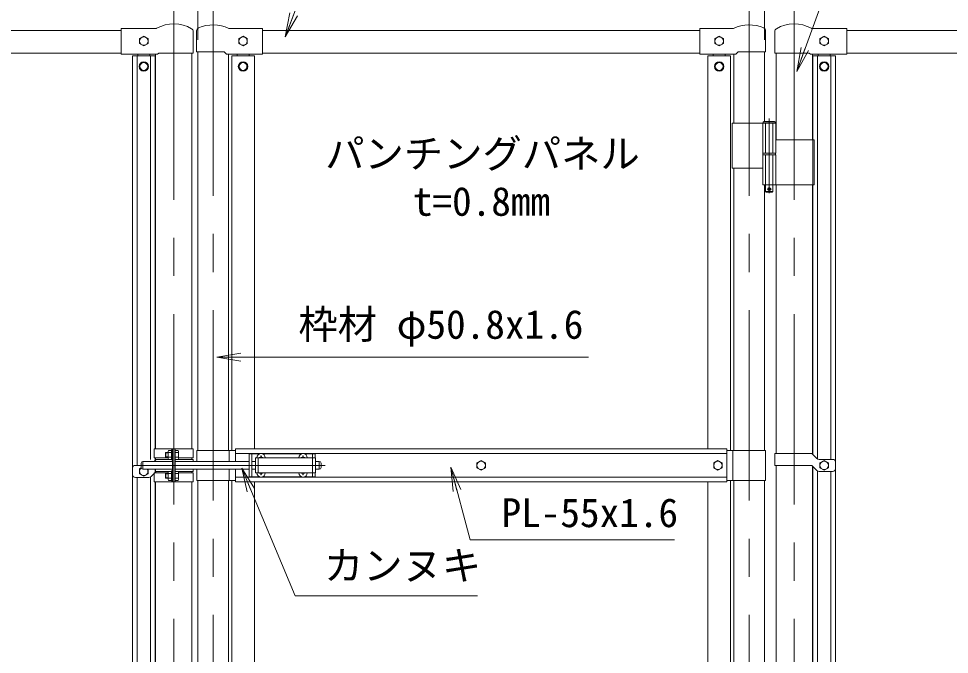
# Model space of a CAD drawing. Units: millimetres at full size; details may follow other scales. Extents: x -4200 to 4200, y -2970 to 2970.
# Drawn here: x -2878 to -1325, y -79 to 981 of the extents above; entities that cross this region are included whole.
import ezdxf
from ezdxf.enums import TextEntityAlignment as Align

# ---------------------------------------------------------------- set-up
doc = ezdxf.new("R2010")
doc.units = ezdxf.units.MM
doc.header["$LTSCALE"] = 10
doc.linetypes.add('DASHED', pattern=[7.5, 6, -1.5])
doc.linetypes.add('USER1', pattern=[50.8, 31.75, -6.35, 6.35, -6.35])
for name, color, linetype, lineweight in [('0-1_D-STR-TXT', 7, 'Continuous', 13), ('0-2_D-STR1', 1, 'Continuous', 18), ('0-3_D-BMK', 2, 'USER1', 13), ('0-4_D-STR3', 3, 'Continuous', 13), ('0-8_D-STR-DIM', 7, 'Continuous', 13), ('0-9_0', 7, 'Continuous', 18)]:
    doc.layers.add(name, color=color, linetype=linetype, lineweight=lineweight)
doc.styles.add('ＭＳ ゴシック', font='')
doc.styles.get('ＭＳ ゴシック').set_extended_font_data('MS Gothic')

# ---------------------------------------------------------------- blocks, each defined once
blk = doc.blocks.new('_Open')
at = {"layer": '0-9_0'}
blk.add_line((-10, 1.667), (0, 0), dxfattribs=at)
blk.add_lwpolyline([(-10, -1.667), (0, 0), (-10, 0)], dxfattribs=at)

msp = doc.modelspace()

# ---------------------------------------------------------------- linework, layer by layer
at = {"layer": '0-1_D-STR-TXT'}
for points in [[(-1809.07, 1098.46), (-2377.76, 1098.46), (-2432.32, 952.8)], [(-972.15, 1098.46), (-1505.3, 1098.46), (-1579.22, 894.8)], [(-1927.41, 416.81), (-2348.24, 416.81), (-2545.39, 416.81)], [(-2112.46, 18.89), (-2416.43, 18.89), (-2504.98, 229.99)], [(-1783.49, 112.2), (-2124.77, 112.2), (-2156.47, 231.26)]]:
    msp.add_lwpolyline(points, dxfattribs=at)
at = {"layer": '0-2_D-STR1'}
for p, q in [((-3119.05, 961.37), (-2706.55, 961.37)), ((-2470.9, 961.37), (-1741.7, 961.37)), ((-1084.05, 961.37), (-1496.55, 961.37)), ((-3119.05, 923.37), (-2706.55, 923.37)), ((-2649.3, 921.77), (-2649.3, 263.87)), ((-2588.8, 923.77), (-2588.8, 263.87)), ((-2578.8, 925.77), (-2578.8, 261.37)), ((-2528, 921.77), (-2528, 261.37)), ((-2470.9, 923.37), (-1741.7, 923.37)), ((-1684.6, 921.77), (-1684.6, 806.87)), ((-1633.8, 925.77), (-1633.8, 809.87)), ((-1614.3, 923.77), (-1614.3, 778.87)), ((-1553.8, 921.77), (-1553.8, 778.87)), ((-1084.05, 923.37), (-1496.55, 923.37)), ((-1684.6, 731.87), (-1684.6, 261.37)), ((-1633.8, 703.87), (-1633.8, 261.37)), ((-1614.3, 703.87), (-1614.3, 256.37)), ((-1553.8, 703.87), (-1553.8, 255.46)), ((-2649.3, 248.87), (-2649.3, 245.46)), ((-2588.8, 248.87), (-2588.8, 246.37)), ((-1614.3, 236.37), (-1614.3, -287.13)), ((-1553.8, 235.46), (-1553.8, -287.13)), ((-2649.3, 229.87), (-2649.3, 225.46)), ((-2588.8, 226.37), (-2588.8, 223.87)), ((-2649.3, 208.87), (-2649.3, -447.23)), ((-2588.8, 208.87), (-2588.8, -447.23)), ((-2578.8, 211.37), (-2578.8, -453.03)), ((-2528, 211.37), (-2528, -449.03)), ((-1684.6, 211.37), (-1684.6, -259.13)), ((-1633.8, 211.37), (-1633.8, -256.13))]:
    msp.add_line(p, q, dxfattribs=at)
at = {"layer": '0-3_D-BMK'}
for p, q in [((-2619.05, 996.61), (-2619.05, -799.21)), ((-2553.4, 1003.1), (-2553.4, -535.29)), ((-1659.2, 1003.1), (-1659.2, -535.29)), ((-1584.05, 996.61), (-1584.05, -799.21)), ((-1625.78, 814.79), (-1625.78, 689.9)), ((-1629.4, 696.87), (-1622.15, 696.87)), ((-2684.09, 236.37), (-2364.09, 236.37))]:
    msp.add_line(p, q, dxfattribs=at)
at = {"layer": '0-4_D-STR3'}
for p, q in [((-2706.55, 964.77), (-2706.55, 921.77)), ((-2648.5, 964.77), (-2706.55, 964.77)), ((-2527.24, 964.77), (-2470.9, 964.77)), ((-2470.9, 964.77), (-2470.9, 921.77)), ((-1741.7, 964.77), (-1741.7, 921.77)), ((-1685.35, 964.77), (-1741.7, 964.77)), ((-1554.59, 964.77), (-1496.55, 964.77)), ((-1496.55, 964.77), (-1496.55, 921.77)), ((-2586.7, 959.99), (-2586.7, 923.77)), ((-2580.9, 960.95), (-2580.9, 925.77)), ((-1631.7, 960.95), (-1631.7, 925.77)), ((-1616.4, 959.99), (-1616.4, 923.77)), ((-2646.19, 921.77), (-2706.55, 921.77)), ((-2650.05, 918.87), (-2688.05, 918.87)), ((-2688.05, 918.87), (-2688.05, -446.13)), ((-2680.05, 918.87), (-2680.05, 236.37)), ((-2679.05, 921.77), (-2679.05, 918.87)), ((-2659.05, 921.77), (-2659.05, 918.87)), ((-2658.05, 918.87), (-2658.05, 246.37)), ((-2650.05, 918.87), (-2650.05, 263.87)), ((-2644.19, 923.77), (-2646.19, 921.77)), ((-2586.7, 923.77), (-2644.19, 923.77)), ((-2580.9, 925.77), (-2534.9, 925.77)), ((-2534.9, 925.77), (-2530.9, 921.77)), ((-2530.9, 921.77), (-2470.9, 921.77)), ((-2484.4, 918.87), (-2522.4, 918.87)), ((-2522.4, 918.87), (-2522.4, 261.37)), ((-2513.4, 921.77), (-2513.4, 918.87)), ((-2493.4, 921.77), (-2493.4, 918.87)), ((-2484.4, 918.87), (-2484.4, 263.87)), ((-1681.69, 921.77), (-1741.7, 921.77)), ((-1690.2, 918.87), (-1728.2, 918.87)), ((-1728.2, 918.87), (-1728.2, 263.87)), ((-1719.2, 921.77), (-1719.2, 918.87)), ((-1699.2, 921.77), (-1699.2, 918.87)), ((-1690.2, 918.87), (-1690.2, 261.37)), ((-1677.69, 925.77), (-1681.69, 921.77)), ((-1631.7, 925.77), (-1677.69, 925.77)), ((-1616.4, 923.77), (-1558.9, 923.77)), ((-1558.9, 923.77), (-1556.9, 921.77)), ((-1556.9, 921.77), (-1496.55, 921.77)), ((-1515.05, 918.87), (-1553.05, 918.87)), ((-1553.05, 918.87), (-1553.05, 254.71)), ((-1545.05, 918.87), (-1545.05, 246.99)), ((-1544.05, 921.77), (-1544.05, 918.87)), ((-1524.05, 921.77), (-1524.05, 918.87)), ((-1523.05, 918.87), (-1523.05, 246.37)), ((-1515.05, 918.87), (-1515.05, -446.13)), ((-1615.78, 808.87), (-1635.78, 808.87)), ((-1634.78, 809.87), (-1616.78, 809.87)), ((-1615.78, 808.87), (-1616.78, 809.87)), ((-1615.78, 808.87), (-1615.78, 806.87)), ((-1687.75, 806.87), (-1687.75, 731.87)), ((-1687.75, 806.87), (-1614.98, 806.87)), ((-1636.58, 806.87), (-1636.58, 756.87)), ((-1614.98, 806.87), (-1614.98, 756.87)), ((-1614.98, 778.87), (-1550.75, 778.87)), ((-1550.75, 778.87), (-1550.75, 703.87)), ((-1636.58, 756.87), (-1614.98, 756.87)), ((-1636.58, 753.87), (-1614.98, 753.87)), ((-1636.58, 753.87), (-1636.58, 703.87)), ((-1636.28, 756.87), (-1636.28, 753.87)), ((-1636.28, 753.87), (-1615.28, 753.87)), ((-1615.28, 756.87), (-1615.28, 753.87)), ((-1614.98, 753.87), (-1614.98, 703.87)), ((-1687.75, 731.87), (-1636.8, 731.87)), ((-1636.58, 703.87), (-1550.75, 703.87)), ((-1631.78, 703.87), (-1631.78, 692.87)), ((-1630.78, 691.87), (-1631.78, 692.87)), ((-1630.78, 691.87), (-1620.78, 691.87)), ((-1620.78, 691.87), (-1619.78, 692.87)), ((-2651.6, 263.87), (-2586.5, 263.87)), ((-2651.6, 263.87), (-2651.6, 248.87)), ((-2651.6, 248.87), (-2628.45, 248.87)), ((-2650.05, 248.87), (-2650.05, 242.87)), ((-2632.75, 257.19), (-2632.07, 257.87)), ((-2632.75, 257.19), (-2632.75, 250.54)), ((-2628.45, 257.19), (-2632.75, 257.19)), ((-2632.75, 250.54), (-2632.07, 249.87)), ((-2628.45, 250.54), (-2632.75, 250.54)), ((-2628.45, 257.87), (-2632.07, 257.87)), ((-2632.07, 257.87), (-2632.07, 249.87)), ((-2628.45, 249.87), (-2632.07, 249.87)), ((-2628.45, 259.69), (-2628.45, 248.09)), ((-2622.95, 261.37), (-2627.85, 261.37)), ((-2622.95, 257.87), (-2627.85, 257.87)), ((-2622.95, 249.87), (-2627.85, 249.87)), ((-2621.35, 262.37), (-2622.95, 262.37)), ((-2622.95, 262.37), (-2622.95, 245.37)), ((-2621.35, 263.87), (-2621.35, 208.87)), ((-2619.05, 263.87), (-2619.05, 208.87)), ((-2616.75, 263.87), (-2616.75, 208.87)), ((-2616.75, 262.77), (-2616.75, 244.97)), ((-2616.75, 261.37), (-2611.85, 261.37)), ((-2616.75, 257.87), (-2611.85, 257.87)), ((-2616.75, 249.87), (-2611.85, 249.87)), ((-2611.25, 259.69), (-2611.25, 248.09)), ((-2611.25, 248.87), (-2586.5, 248.87)), ((-2586.5, 263.87), (-2586.5, 248.87)), ((-2580.4, 261.37), (-2580.4, 242.87)), ((-2580.4, 261.37), (-2516.3, 261.37)), ((-2526.4, 261.37), (-2526.4, 242.87)), ((-2516.3, 263.87), (-1696.3, 263.87)), ((-2516.3, 242.87), (-2516.3, 263.87)), ((-2516.3, 255.87), (-1696.3, 255.87)), ((-2493.4, 255.37), (-2493.4, 217.37)), ((-2493.4, 255.37), (-2475.99, 255.37)), ((-2488.9, 255.37), (-2488.9, 217.37)), ((-2482.9, 248.87), (-2482.9, 223.87)), ((-2482.9, 248.87), (-2382.9, 248.87)), ((-2475.25, 249.29), (-2476.55, 249.26)), ((-2476.55, 249.26), (-2476.55, 248.87)), ((-2473.79, 252.02), (-2473.81, 250.72)), ((-2473.79, 252.02), (-2473, 252.02)), ((-2473, 252.02), (-2472.98, 250.72)), ((-2470.8, 255.37), (-2405.99, 255.37)), ((-2405.25, 249.29), (-2406.55, 249.26)), ((-2406.55, 249.26), (-2406.55, 248.87)), ((-2403.79, 252.02), (-2403.81, 250.72)), ((-2403.79, 252.02), (-2403, 252.02)), ((-2403, 252.02), (-2402.98, 250.72)), ((-2401.54, 249.29), (-2400.25, 249.26)), ((-2400.8, 255.37), (-2383.4, 255.37)), ((-2400.25, 249.26), (-2400.25, 248.87)), ((-2387.9, 255.37), (-2387.9, 248.87)), ((-2383.4, 255.37), (-2383.4, 248.87)), ((-2382.9, 248.87), (-2382.9, 223.87)), ((-1696.3, 208.87), (-1696.3, 263.87)), ((-1632.2, 261.37), (-1696.3, 261.37)), ((-1686.2, 261.37), (-1686.2, 211.37)), ((-1632.2, 261.37), (-1632.2, 211.37)), ((-1616.65, 256.37), (-1555.53, 256.37)), ((-1616.65, 236.37), (-1616.65, 256.37)), ((-1554.12, 255.78), (-1546.17, 247.83)), ((-2673.4, 236.37), (-2683.05, 236.37)), ((-2673.4, 239.87), (-2673.4, 232.87)), ((-2670.4, 242.87), (-2621.35, 242.87)), ((-2670.4, 242.87), (-2670.4, 229.87)), ((-2648.97, 245.78), (-2651.89, 242.87)), ((-2622.95, 246.37), (-2647.56, 246.37)), ((-2622.95, 246.37), (-2627.85, 246.37)), ((-2621.35, 245.37), (-2622.95, 245.37)), ((-2616.75, 246.37), (-2611.85, 246.37)), ((-2586.45, 246.37), (-2616.75, 246.37)), ((-2616.75, 242.87), (-2493.4, 242.87)), ((-2586.45, 242.87), (-2586.45, 246.37)), ((-2488.9, 242.87), (-2482.9, 242.87)), ((-2382.9, 242.87), (-2376.4, 242.87)), ((-2376.4, 242.87), (-2376.4, 229.87)), ((-2373.4, 239.87), (-2373.4, 232.87)), ((-1616.65, 236.37), (-1555.53, 236.37)), ((-1554.12, 235.78), (-1546.17, 227.83)), ((-1553.05, 234.71), (-1553.05, -446.13)), ((-1542.63, 246.37), (-1520.05, 246.37)), ((-1515.05, 241.37), (-1515.05, 231.37)), ((-2688.05, 231.37), (-2688.05, 221.37)), ((-2670.4, 229.87), (-2621.35, 229.87)), ((-2648.97, 225.78), (-2656.92, 217.83)), ((-2651.6, 223.87), (-2628.45, 223.87)), ((-2651.6, 208.87), (-2651.6, 223.87)), ((-2650.05, 229.87), (-2650.05, 224.71)), ((-2622.95, 226.37), (-2647.56, 226.37)), ((-2632.75, 222.19), (-2632.07, 222.87)), ((-2628.45, 222.19), (-2632.75, 222.19)), ((-2632.75, 215.54), (-2632.75, 222.19)), ((-2632.07, 214.87), (-2632.07, 222.87)), ((-2628.45, 222.87), (-2632.07, 222.87)), ((-2628.45, 213.05), (-2628.45, 224.65)), ((-2622.95, 226.37), (-2627.85, 226.37)), ((-2622.95, 222.87), (-2627.85, 222.87)), ((-2622.95, 210.37), (-2622.95, 227.37)), ((-2621.35, 227.37), (-2622.95, 227.37)), ((-2616.75, 229.87), (-2493.4, 229.87)), ((-2616.75, 226.37), (-2611.85, 226.37)), ((-2616.75, 222.87), (-2611.85, 222.87)), ((-2586.45, 226.37), (-2611.85, 226.37)), ((-2611.35, 223.87), (-2586.5, 223.87)), ((-2611.25, 224.69), (-2611.25, 213.09)), ((-2586.5, 208.87), (-2586.5, 223.87)), ((-2586.45, 226.37), (-2586.45, 229.87)), ((-2580.4, 229.87), (-2580.4, 211.37)), ((-2526.4, 229.87), (-2526.4, 211.37)), ((-2516.3, 208.87), (-2516.3, 229.87)), ((-2488.9, 229.87), (-2482.9, 229.87)), ((-2482.9, 223.87), (-2382.9, 223.87)), ((-2476.55, 223.47), (-2476.55, 223.87)), ((-2475.25, 223.45), (-2476.55, 223.47)), ((-2473.79, 220.72), (-2473.81, 222.01)), ((-2473.79, 220.72), (-2473, 220.72)), ((-2473, 220.72), (-2472.98, 222.01)), ((-2471.54, 223.45), (-2470.25, 223.47)), ((-2470.25, 223.47), (-2470.25, 223.87)), ((-2406.55, 223.47), (-2406.55, 223.87)), ((-2405.25, 223.45), (-2406.55, 223.47)), ((-2403.79, 220.72), (-2403.81, 222.01)), ((-2403.79, 220.72), (-2403, 220.72)), ((-2403, 220.72), (-2402.98, 222.01)), ((-2401.54, 223.45), (-2400.25, 223.47)), ((-2400.25, 223.47), (-2400.25, 223.87)), ((-2387.9, 223.87), (-2387.9, 217.37)), ((-2383.4, 223.87), (-2383.4, 217.37)), ((-2382.9, 229.87), (-2376.4, 229.87)), ((-1545.05, 226.99), (-1545.05, -446.13)), ((-1542.63, 226.37), (-1520.05, 226.37)), ((-1523.05, 226.37), (-1523.05, -446.13)), ((-2660.46, 216.37), (-2683.05, 216.37)), ((-2680.05, 216.37), (-2680.05, -446.13)), ((-2658.05, 216.99), (-2658.05, -446.13)), ((-2651.6, 208.87), (-2586.5, 208.87)), ((-2650.05, 208.87), (-2650.05, -446.13)), ((-2628.45, 215.54), (-2632.75, 215.54)), ((-2632.75, 215.54), (-2632.07, 214.87)), ((-2628.45, 214.87), (-2632.07, 214.87)), ((-2622.95, 214.87), (-2627.85, 214.87)), ((-2622.95, 211.37), (-2627.85, 211.37)), ((-2621.35, 210.37), (-2622.95, 210.37)), ((-2616.75, 214.87), (-2611.85, 214.87)), ((-2616.75, 211.37), (-2611.85, 211.37)), ((-2580.4, 211.37), (-2516.3, 211.37)), ((-2522.4, 211.37), (-2522.4, -446.13)), ((-2516.3, 216.87), (-1696.3, 216.87)), ((-2516.3, 208.87), (-1696.3, 208.87)), ((-2493.4, 217.37), (-2475.99, 217.37)), ((-2484.4, 208.87), (-2484.4, -446.13)), ((-2470.8, 217.37), (-2405.99, 217.37)), ((-2400.8, 217.37), (-2383.4, 217.37)), ((-1728.2, 208.87), (-1728.2, -446.13)), ((-1632.2, 211.37), (-1696.3, 211.37)), ((-1690.2, 211.37), (-1690.2, -446.13))]:
    msp.add_line(p, q, dxfattribs=at)
at = {"layer": '0-4_D-STR3', "linetype": 'DASHED'}
for p, q in [((-1632.08, 806.87), (-1632.08, 756.87)), ((-1619.48, 806.87), (-1619.48, 756.87)), ((-1632.08, 753.87), (-1632.08, 703.87)), ((-1619.48, 753.87), (-1619.48, 703.87)), ((-2478.4, 248.87), (-2478.4, 223.87)), ((-2387.4, 248.87), (-2387.4, 223.87))]:
    msp.add_line(p, q, dxfattribs=at)
at = {"layer": '0-4_D-STR3'}
for points in [[(-2669.05, 951.87), (-2662.03, 947.82), (-2662.03, 939.72), (-2669.05, 935.67), (-2676.06, 939.72), (-2676.06, 947.82)], [(-2503.4, 951.87), (-2510.41, 947.82), (-2510.41, 939.72), (-2503.4, 935.67), (-2496.38, 939.72), (-2496.38, 947.82)], [(-1709.2, 951.87), (-1702.18, 947.82), (-1702.18, 939.72), (-1709.2, 935.67), (-1716.21, 939.72), (-1716.21, 947.82)], [(-1534.05, 951.87), (-1541.06, 947.82), (-1541.06, 939.72), (-1534.05, 935.67), (-1527.03, 939.72), (-1527.03, 947.82)], [(-2106.3, 244.47), (-2113.31, 240.42), (-2113.31, 232.32), (-2106.3, 228.27), (-2099.28, 232.32), (-2099.28, 240.42)], [(-1711.3, 244.47), (-1718.31, 240.42), (-1718.31, 232.32), (-1711.3, 228.27), (-1704.28, 232.32), (-1704.28, 240.42)], [(-1534.05, 244.47), (-1541.06, 240.42), (-1541.06, 232.32), (-1534.05, 228.27), (-1527.03, 232.32), (-1527.03, 240.42)]]:
    msp.add_lwpolyline(points, close=True, dxfattribs=at)
for points in [[(-1634.78, 809.87), (-1635.78, 808.87), (-1635.78, 806.87)], [(-1619.78, 703.87), (-1619.78, 692.87), (-1631.78, 692.87)], [(-2471.54, 249.29), (-2470.25, 249.26), (-2470.25, 248.87)], [(-2662.03, 229.87), (-2662.03, 222.32), (-2669.05, 218.27), (-2676.06, 222.32), (-2676.06, 230.42), (-2673.28, 232.03)]]:
    msp.add_lwpolyline(points, dxfattribs=at)
for centre, radius in [((-2669.05, 943.77), 7.03), ((-2503.4, 943.77), 7.03), ((-1709.2, 943.77), 7.03), ((-1534.05, 943.77), 7.03), ((-2669.05, 901.37), 8), ((-2669.05, 901.37), 6.5), ((-2503.4, 901.37), 8), ((-2503.4, 901.37), 6.5), ((-1709.2, 901.37), 8), ((-1709.2, 901.37), 6.5), ((-1534.05, 901.37), 8), ((-1534.05, 901.37), 6.5), ((-1625.78, 696.87), 2.5), ((-2106.3, 236.37), 7.03), ((-1711.3, 236.37), 7.03), ((-1534.05, 236.37), 7.03)]:
    msp.add_circle(centre, radius, dxfattribs=at)
for centre, radius, start, end in [((-2648.5, 966.37), 1.6, 270, 298.56841), ((-2619.05, 912.27), 60, 60.18027, 118.56841), ((-2591.7, 959.99), 5, 0, 60.18027), ((-2575.9, 960.95), 5, 114.14774, 180), ((-2553.4, 910.77), 60, 64.15807, 114.14774), ((-1659.2, 910.77), 60, 65.85226, 115.84193), ((-1636.7, 960.95), 5, 0, 65.85226), ((-1611.4, 959.99), 5, 119.81973, 180), ((-1584.05, 912.27), 60, 61.43159, 119.81973), ((-1554.59, 966.37), 1.6, 241.43159, 270), ((-2625.6, 259.62), 2.85, 142.09851, 217.90149), ((-2614.81, 253.87), 13.63, 162.93847, 197.06153), ((-2625.59, 248.12), 2.85, 142.14171, 217.85829), ((-2624.88, 253.87), 13.63, 342.93847, 17.06153), ((-2614.1, 248.12), 2.85, 322.14171, 37.85829), ((-2614.09, 259.62), 2.85, 322.09851, 37.90149), ((-2473.4, 248.87), 7, 0, 180), ((-2475.3, 250.77), 1.49, 270, 0), ((-2471.49, 250.77), 1.49, 180, 270), ((-2403.4, 248.87), 7, 0, 180), ((-2405.3, 250.77), 1.49, 270, 0), ((-2401.49, 250.77), 1.49, 180, 270), ((-1555.53, 254.37), 2, 45, 90), ((-2683.05, 231.37), 5, 90, 180), ((-2670.4, 239.87), 3, 90, 180), ((-2647.56, 244.37), 2, 90, 135), ((-2376.4, 239.87), 3, 0, 90), ((-1555.53, 234.37), 2, 45, 90), ((-1542.63, 251.37), 5, 225, 270), ((-1520.05, 241.37), 5, 0, 90), ((-2683.05, 221.37), 5, 180, 270), ((-2669.05, 226.37), 7.03, 126.8678, 29.83915), ((-2670.4, 232.87), 3, 180, 270), ((-2660.46, 221.37), 5, 270, 315), ((-2647.56, 224.37), 2, 90, 135), ((-2625.59, 224.62), 2.85, 142.14171, 217.85829), ((-2614.81, 218.87), 13.63, 162.93847, 197.06153), ((-2624.88, 218.87), 13.63, 342.93847, 17.06153), ((-2614.09, 224.62), 2.85, 322.09851, 37.90149), ((-2473.4, 223.87), 7, 180, 0), ((-2475.3, 221.96), 1.49, 0, 90), ((-2471.49, 221.96), 1.49, 90, 180), ((-2403.4, 223.87), 7, 180, 0), ((-2405.3, 221.96), 1.49, 0, 90), ((-2401.49, 221.96), 1.49, 90, 180), ((-2376.4, 232.87), 3, 270, 0), ((-1542.63, 231.37), 5, 225, 270), ((-1520.05, 231.37), 5, 270, 0), ((-2625.6, 213.12), 2.85, 142.09851, 217.90149), ((-2614.1, 213.12), 2.85, 322.14171, 37.85829)]:
    msp.add_arc(centre, radius, start, end, dxfattribs=at)
at = {"layer": '0-8_D-STR-DIM'}
for p, q in [((-2578.8, 945.77), (-2578.8, 1231.37)), ((-1633.8, 945.77), (-1633.8, 1231.37))]:
    msp.add_line(p, q, dxfattribs=at)

# ---------------------------------------------------------------- block references
at = {"layer": '0-1_D-STR-TXT', "xscale": 4, "yscale": 4}
for p, rotation in [((-2433.02, 950.93), 249.46512), ((-1579.9, 892.92), 250.05227), ((-2547.39, 416.81), 180), ((-2505.76, 231.84), 112.75763), ((-2156.99, 233.19), 104.91069)]:
    msp.add_blockref('_Open', p, dxfattribs=dict(at, rotation=rotation))

# ---------------------------------------------------------------- texts
at = {"layer": '0-1_D-STR-TXT', "style": 'ＭＳ ゴシック'}
for s, p in [('パンチングパネル', (-2366.44, 717.63)), ('t=0.8mm', (-2220.25, 638.01)), ('枠材 φ50.8x1.6', (-2411.17, 432.95)), ('PL-55x1.6', (-2072.32, 118.94)), ('カンヌキ', (-2368.55, 30.97))]:
    msp.add_text(s, height=48.09, dxfattribs=at).set_placement(p, align=Align.BOTTOM_LEFT)

doc.saveas('drawing.dxf')
